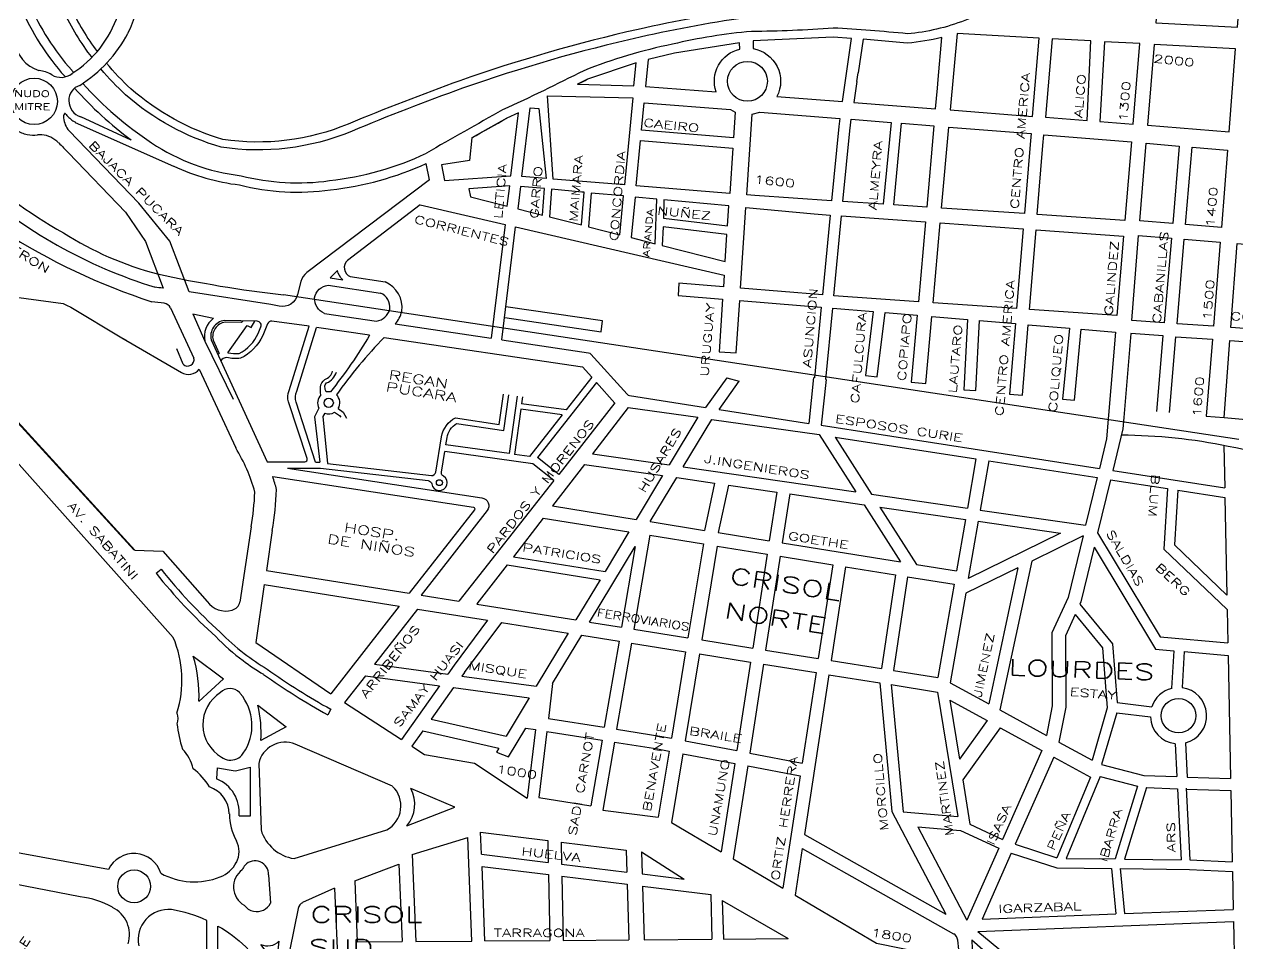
# Model space of a CAD drawing. Header units: millimetres. Extents: x 4374322 to 4409026, y 6503580 to 6534206.
# Drawn here: x 4388599 to 4390116, y 6522708 to 6523857 of the extents above; entities that cross this region are included whole.
import ezdxf

# ---------------------------------------------------------------- set-up
doc = ezdxf.new("R2010")
doc.units = ezdxf.units.MM
for name, color, linetype in [('FERROCARRIL', 252, 'VÍAS'), ('LINEA CALLE', 252, 'Continuous'), ('NOMBRE BARRIO', 8, 'Continuous'), ('NOMBRE CALLE', 252, 'Continuous'), ('RIO', 252, 'Continuous')]:
    doc.layers.add(name, color=color, linetype=linetype)
doc.styles.add('ROMANS', font='romans')
doc.styles.add('S1', font='ROMANS')
doc.linetypes.add('VÍAS', pattern='A,3.81,[130,ltypeshp.shx,S=6.35,R=0,X=0,Y=0],3.81', length=7.62)

msp = doc.modelspace()

# ---------------------------------------------------------------- linework, layer by layer
at = {"layer": 'FERROCARRIL', "ltscale": 0.3, "transparency": 33554687}
msp.add_line((4390117, 6523338.4), (4388923.2, 6523519.4), dxfattribs=at)
for centre, radius, start, end in [((4388932.1, 6524103.7), 581, 225.7713, 240.7493), ((4388872.5, 6523950), 418.4, 237.5917, 255.1986), ((4389087.8, 6525000.1), 1489.8, 257.5081, 263.6537)]:
    msp.add_arc(centre, radius, start, end, dxfattribs=at)
at = {"layer": 'LINEA CALLE', "transparency": 33554687}
for p, q in [((4389639.8, 6523786.1), (4389641.3, 6523796.7)), ((4389740.3, 6523777.8), (4389741.3, 6523788.4)), ((4389105.8, 6523662.9), (4389101.4, 6523683.4)), ((4388586.3, 6523516.9), (4388647.8, 6523508.7)), ((4388586.3, 6523516.9), (4388647.8, 6523508.7)), ((4388647.8, 6523508.7), (4388652.2, 6523506.6)), ((4388647.8, 6523508.7), (4388652.2, 6523506.6)), ((4388652.2, 6523506.6), (4388657.6, 6523504)), ((4388652.2, 6523506.6), (4388657.6, 6523504)), ((4388657.6, 6523504.1), (4388721.2, 6523465.7)), ((4388657.6, 6523504.1), (4388721.2, 6523465.7)), ((4388781.9, 6523503.1), (4388811.3, 6523440.2)), ((4388933.9, 6523483.3), (4388933.9, 6523483.2)), ((4388450.5, 6523466.5), (4388785.4, 6523091.3)), ((4388721.2, 6523465.7), (4388726.4, 6523462.6)), ((4388721.2, 6523465.7), (4388795.6, 6523422.2)), ((4389049, 6523466.1), (4389296.8, 6523429.3)), ((4388797.7, 6523432.6), (4388789.9, 6523451.8)), ((4388817.8, 6523426.3), (4388863.5, 6523328.2)), ((4389477.2, 6523415.5), (4389450.5, 6523378.7)), ((4389467.8, 6523376), (4389492.5, 6523411.3)), ((4389477.2, 6523415.5), (4389492.5, 6523411.3)), ((4389585.6, 6523415.9), (4389579.6, 6523358.7)), ((4389601.2, 6523413.6), (4389595.2, 6523356.3)), ((4389337.4, 6523384.2), (4389267.1, 6523294.9)), ((4389354, 6523378.6), (4389309.4, 6523320.6)), ((4389354, 6523378.6), (4389440.8, 6523366.3)), ((4389440.8, 6523366.3), (4389405.1, 6523306.9)), ((4389422.7, 6523304.3), (4389458.5, 6523363.7)), ((4389458.5, 6523363.7), (4389592.8, 6523344.7)), ((4389467.8, 6523376), (4389579.6, 6523358.7)), ((4389954.3, 6523368.8), (4389951.8, 6523339.3)), ((4389973.3, 6523366), (4389972.2, 6523351.8)), ((4389595.2, 6523356.3), (4389942.8, 6523302.5)), ((4389972.2, 6523351.8), (4389959.6, 6523299.9)), ((4389592.8, 6523344.7), (4389638.5, 6523273)), ((4389612.6, 6523341.6), (4389788.6, 6523314.4)), ((4389612.6, 6523341.6), (4389658.2, 6523270.1)), ((4389951.8, 6523339.3), (4389942.8, 6523302.5)), ((4389309.5, 6523320.7), (4389405.1, 6523306.9)), ((4390098.4, 6523330.9), (4390099.5, 6523278.2)), ((4389299.3, 6523307.5), (4389259.4, 6523255.7)), ((4389299.3, 6523307.5), (4389397, 6523293.5)), ((4389422.7, 6523304.3), (4389638.5, 6523273)), ((4389788.6, 6523314.4), (4389777.9, 6523252.7)), ((4389804.6, 6523311.9), (4389793.9, 6523250.4)), ((4389804.6, 6523311.9), (4389940, 6523290.9)), ((4389261, 6523287.2), (4389142.4, 6523136.6)), ((4389397, 6523293.5), (4389364.1, 6523238.7)), ((4389381.5, 6523236), (4389414.6, 6523291)), ((4389414.6, 6523291), (4389462, 6523284.1)), ((4389940, 6523290.9), (4389925.6, 6523231.3)), ((4389956.8, 6523288.3), (4389940.6, 6523221.8)), ((4389956.8, 6523288.3), (4390027.8, 6523277.3)), ((4389959.6, 6523299.9), (4390099.5, 6523278.2)), ((4389462, 6523284.1), (4389449.3, 6523225)), ((4389479.2, 6523281.6), (4389466.5, 6523222.3)), ((4389479.2, 6523281.6), (4389539.7, 6523272.8)), ((4389539.7, 6523272.8), (4389530.3, 6523212)), ((4390027.8, 6523277.3), (4390023.3, 6523201.6)), ((4390040.7, 6523275.3), (4390036.6, 6523206.8)), ((4390040.7, 6523275.3), (4390099.7, 6523266.2)), ((4389555.8, 6523270.5), (4389546.4, 6523209.4)), ((4389555.8, 6523270.5), (4389648.7, 6523257)), ((4389648.7, 6523257), (4389694.2, 6523185.7)), ((4389658.2, 6523270.1), (4389777.9, 6523252.7)), ((4390099.7, 6523266.2), (4390102.2, 6523144.2)), ((4389259.4, 6523255.6), (4389364.1, 6523238.7)), ((4389668.4, 6523254.1), (4389714.1, 6523182.5)), ((4389668.4, 6523254.1), (4389775.4, 6523238.6)), ((4389793.9, 6523250.4), (4389925.6, 6523231.3)), ((4388882.7, 6523229.3), (4388868.8, 6523135.4)), ((4389247.7, 6523240.4), (4389210.6, 6523192.1)), ((4389247.6, 6523240.3), (4389354.7, 6523223.1)), ((4389381.5, 6523236), (4389449.3, 6523225)), ((4389775.4, 6523238.6), (4389764.2, 6523174.4)), ((4389791.4, 6523236.3), (4389778.9, 6523164.7)), ((4389791.4, 6523236.3), (4389894.4, 6523221.3)), ((4388909.2, 6523224.9), (4388901.8, 6523174.9)), ((4389354.7, 6523223.1), (4389325, 6523173.7)), ((4389380.9, 6523218.8), (4389360.9, 6523101.6)), ((4389380.9, 6523218.8), (4389448, 6523208.1)), ((4389466.5, 6523222.3), (4389530.3, 6523212)), ((4389894.4, 6523221.3), (4389778.9, 6523164.7)), ((4389922.4, 6523218.2), (4389858.2, 6523186.7)), ((4389922.4, 6523218.2), (4389903.7, 6523141.1)), ((4389940.6, 6523221.8), (4390018.9, 6523091.8)), ((4388737.5, 6523200.4), (4388772.6, 6523198.8)), ((4388772.6, 6523198.8), (4388827.7, 6523136.2)), ((4389305.8, 6523110.4), (4389362.8, 6523204.9)), ((4389362.8, 6523204.9), (4389345.5, 6523104.1)), ((4389448, 6523208.1), (4389428.6, 6523090.8)), ((4389465.1, 6523205.3), (4389445.8, 6523088.1)), ((4389465.1, 6523205.3), (4389527.7, 6523195.2)), ((4389546.4, 6523209.4), (4389694.2, 6523185.7)), ((4389936.3, 6523203.9), (4389919.7, 6523135.5)), ((4389936.3, 6523203.9), (4390013, 6523076.4)), ((4390023.3, 6523201.6), (4390102.5, 6523125.9)), ((4390036.6, 6523206.8), (4390102.2, 6523144.2)), ((4389202.8, 6523182), (4389165, 6523133)), ((4389202.7, 6523181.9), (4389318.8, 6523163.3)), ((4389210.6, 6523192.1), (4389325, 6523173.7)), ((4389527.7, 6523195.2), (4389509.6, 6523077.9)), ((4389543.8, 6523192.6), (4389525.7, 6523075.3)), ((4389543.8, 6523192.6), (4389609.5, 6523182.1)), ((4389609.5, 6523182.1), (4389591.4, 6523064.8)), ((4389714.1, 6523182.5), (4389764.2, 6523174.4)), ((4389858.2, 6523186.7), (4389818.5, 6523000.6)), ((4388764, 6523171.4), (4388770.2, 6523176.3)), ((4388901.8, 6523174.9), (4389080.4, 6523146.5)), ((4389625.7, 6523179.5), (4389607.7, 6523062.2)), ((4389625.7, 6523179.5), (4389688.2, 6523169.4)), ((4389688.2, 6523169.4), (4389670.7, 6523052.2)), ((4389703.1, 6523167), (4389685.7, 6523049.8)), ((4389703.1, 6523167), (4389761.3, 6523157.7)), ((4389840.9, 6523178.2), (4389775.7, 6523146.3)), ((4389840.9, 6523178.2), (4389804.7, 6523008.2)), ((4388899.2, 6523157.3), (4388888.5, 6523084.9)), ((4388899.2, 6523157.3), (4389067.8, 6523130.4)), ((4389318.8, 6523163.3), (4389288.7, 6523113.2)), ((4389761.3, 6523157.7), (4389741, 6523040.9)), ((4389095.2, 6523144.1), (4389142.4, 6523136.6)), ((4389775.7, 6523146.3), (4389756.3, 6523034.6)), ((4389903.7, 6523141.1), (4389883.5, 6523096.8)), ((4389919.7, 6523135.5), (4389918.5, 6523132.8)), ((4389067.8, 6523130.4), (4388982.2, 6523020.5)), ((4389090.7, 6523126.7), (4389036.8, 6523057.6)), ((4389090.7, 6523126.7), (4389178.3, 6523112.7)), ((4389165, 6523132.9), (4389288.7, 6523113.2)), ((4389912.5, 6523119.7), (4389900.4, 6523093.1)), ((4389912.5, 6523119.7), (4389946.6, 6523078.1)), ((4389918.5, 6523132.8), (4389959.2, 6523083.2)), ((4390102.5, 6523125.9), (4390103.4, 6523084.6)), ((4389178.3, 6523112.7), (4389136.5, 6523056.5)), ((4389195.7, 6523110), (4389149, 6523047.3)), ((4389195.7, 6523110), (4389278.8, 6523096.7)), ((4389305.8, 6523110.4), (4389345.5, 6523104.1)), ((4389278.8, 6523096.7), (4389239, 6523030.4)), ((4389259.4, 6523033.5), (4389295.9, 6523094)), ((4389295.9, 6523094), (4389342.5, 6523086.5)), ((4389360.9, 6523101.6), (4389428.6, 6523090.8)), ((4389883.5, 6523096.8), (4389883.9, 6523005.7)), ((4389900.4, 6523093.1), (4389900.9, 6523004.1)), ((4390018.9, 6523091.8), (4390103.4, 6523084.6)), ((4388888.5, 6523084.9), (4388982.2, 6523020.5)), ((4389342.5, 6523086.5), (4389324.1, 6522978.9)), ((4389357.9, 6523084.1), (4389339.5, 6522976.4)), ((4389357.9, 6523084.1), (4389425.7, 6523073.2)), ((4389445.8, 6523088.1), (4389509.6, 6523077.9)), ((4389525.7, 6523075.3), (4389591.4, 6523064.8)), ((4389946.6, 6523078.1), (4389952.7, 6523003)), ((4389959.2, 6523083.2), (4389965.1, 6523010)), ((4390013, 6523076.4), (4390035.7, 6523074.5)), ((4390035.7, 6523074.5), (4390033.1, 6523027.6)), ((4388810.3, 6523067.7), (4388848.2, 6523039.6)), ((4389425.7, 6523073.2), (4389407.9, 6522965.2)), ((4389442.9, 6523070.5), (4389425, 6522961.9)), ((4389442.9, 6523070.5), (4389506.9, 6523060.3)), ((4389506.9, 6523060.3), (4389489.8, 6522949.7)), ((4389607.7, 6523062.2), (4389670.7, 6523052.2)), ((4390048.6, 6523073.4), (4390046.1, 6523028.4)), ((4390048.6, 6523073.4), (4390103.7, 6523068.7)), ((4390103.7, 6523068.7), (4390106.7, 6522914.8)), ((4389036.8, 6523057.6), (4389128.5, 6523045.3)), ((4389136.5, 6523056.5), (4389128.5, 6523045.3)), ((4389149.2, 6523047.5), (4389146, 6523042.9)), ((4389522.9, 6523057.7), (4389505.8, 6522946.6)), ((4389522.9, 6523057.7), (4389588.7, 6523047.2)), ((4389588.7, 6523047.2), (4389571.3, 6522934.2)), ((4389604.9, 6523044.6), (4389574.1, 6522844.9)), ((4389604.9, 6523044.6), (4389668.6, 6523034.4)), ((4389685.7, 6523049.8), (4389741, 6523040.9)), ((4388848.2, 6523039.6), (4388817.5, 6523011.3)), ((4389025.6, 6523043.3), (4388999.6, 6523009.9)), ((4389025.6, 6523043.3), (4389118.3, 6523030.8)), ((4389118.3, 6523030.8), (4389070.7, 6522963.8)), ((4389146, 6523042.9), (4389239, 6523030.4)), ((4389259.4, 6523033.5), (4389254.2, 6522990)), ((4389668.6, 6523034.4), (4389683.6, 6522873.5)), ((4389682.6, 6523032.2), (4389740.6, 6523022.9)), ((4389682.6, 6523032.2), (4389697.4, 6522873.1)), ((4389756.3, 6523034.6), (4389804.7, 6523008.2)), ((4389135.7, 6523028.5), (4389107.7, 6522989.1)), ((4389135.7, 6523028.5), (4389230.2, 6523015.8)), ((4389230.2, 6523015.8), (4389201.3, 6522967.7)), ((4389740.6, 6523022.9), (4389765.9, 6522867.2)), ((4388891.2, 6523006.4), (4388926.7, 6522979.5)), ((4388982.4, 6523001.4), (4388978.6, 6522994.5)), ((4388999.6, 6523009.9), (4389070.7, 6522963.8)), ((4389755.8, 6523012.7), (4389802.5, 6522987.2)), ((4389755.8, 6523012.7), (4389767.8, 6522938.9)), ((4389818.5, 6523000.6), (4389876.7, 6522968.8)), ((4389883.9, 6523005.7), (4389876.7, 6522968.8)), ((4389900.9, 6523004.1), (4389892.3, 6522960.3)), ((4389952.7, 6523003), (4389933.7, 6522937.7)), ((4389965.1, 6523010), (4390008.3, 6523004.6)), ((4389107.7, 6522989.1), (4389201.3, 6522967.7)), ((4389254.2, 6522990), (4389324.1, 6522978.9)), ((4389802.5, 6522987.2), (4389767.8, 6522938.9)), ((4389964.5, 6522997.1), (4389945.6, 6522932.4)), ((4389964.5, 6522997.1), (4390006.5, 6522991.8)), ((4388926.7, 6522979.5), (4388894.8, 6522962.4)), ((4389097.4, 6522974.6), (4389083.7, 6522955.3)), ((4389097.4, 6522974.6), (4389192.4, 6522952.9)), ((4389204.2, 6522941.8), (4389226, 6522977.9)), ((4389226, 6522977.9), (4389238.1, 6522976)), ((4389238.1, 6522976), (4389227.7, 6522890.1)), ((4389252.2, 6522973.8), (4389242.2, 6522891.1)), ((4389252.2, 6522973.8), (4389321.4, 6522962.8)), ((4389339.5, 6522976.4), (4389393.7, 6522967.9)), ((4389818.9, 6522978.2), (4389772, 6522913.1)), ((4389818.9, 6522978.2), (4389870.9, 6522949.8)), ((4389059.6, 6522905.1), (4388937.9, 6522957.9)), ((4389083.7, 6522955.3), (4389099.6, 6522945)), ((4389192.4, 6522952.9), (4389189.4, 6522947.9)), ((4389321.4, 6522962.8), (4389307.3, 6522880.6)), ((4389336.8, 6522960.4), (4389322.2, 6522875.2)), ((4389336.8, 6522960.4), (4389391.2, 6522951.8)), ((4389393.7, 6522967.9), (4389407.9, 6522965.2)), ((4389425, 6522961.9), (4389489.8, 6522949.7)), ((4389892.3, 6522960.3), (4389933.7, 6522937.7)), ((4390037.5, 6522958.4), (4390039.6, 6522917.2)), ((4390050.4, 6522959.3), (4390052.6, 6522916.7)), ((4389099.6, 6522945), (4389161.7, 6522934.1)), ((4389189.4, 6522947.9), (4389204.2, 6522941.8)), ((4389390.7, 6522951.9), (4389405.2, 6522949.1)), ((4389405.2, 6522949.1), (4389391.6, 6522866.4)), ((4389422.3, 6522945.9), (4389408.1, 6522860)), ((4389422.3, 6522945.9), (4389487.3, 6522933.5)), ((4389505.8, 6522946.6), (4389571.3, 6522934.2)), ((4389870.9, 6522949.8), (4389821.9, 6522838.8)), ((4389885.8, 6522941.7), (4389837.6, 6522832.6)), ((4389885.8, 6522941.7), (4389931.5, 6522916.7)), ((4388839.7, 6522914.6), (4388840.9, 6522928)), ((4388840.9, 6522928), (4388862.9, 6522924.3)), ((4388862.9, 6522924.3), (4388865, 6522924.9)), ((4388865, 6522924.9), (4388881.4, 6522929.2)), ((4388881.4, 6522929.2), (4388881.4, 6522868)), ((4388892.2, 6522933.6), (4388895.1, 6522850.7)), ((4389161.7, 6522934.1), (4389227.7, 6522890.1)), ((4389487.3, 6522933.5), (4389470.3, 6522823.4)), ((4389503.3, 6522930.5), (4389485.3, 6522814.5)), ((4389503.3, 6522930.5), (4389568.8, 6522918.1)), ((4389945.6, 6522932.4), (4389998.2, 6522918.7)), ((4389568.8, 6522918.1), (4389547.2, 6522778)), ((4389772, 6522913.1), (4389780.9, 6522857.9)), ((4389931.5, 6522916.7), (4389889.7, 6522815.8)), ((4389943.6, 6522917.3), (4389901.3, 6522815.1)), ((4389943.6, 6522917.3), (4389990.6, 6522905.1)), ((4389998.2, 6522918.7), (4390039.6, 6522917.2)), ((4390052.6, 6522916.7), (4390106.7, 6522914.8)), ((4389137.4, 6522879), (4389082.3, 6522902.3)), ((4389990.6, 6522905.1), (4389962.5, 6522814.4)), ((4390001.6, 6522903.5), (4389974, 6522814.2)), ((4390001.6, 6522903.5), (4390040.4, 6522902.1)), ((4390040.4, 6522902.1), (4390044.9, 6522813.3)), ((4390051.3, 6522902.6), (4390055.9, 6522813.2)), ((4390051.4, 6522901.7), (4390107, 6522899.7)), ((4390107, 6522899.7), (4390108.8, 6522810.9)), ((4389077.4, 6522855.8), (4389137.4, 6522879)), ((4389242.2, 6522891.1), (4389307.3, 6522880.6)), ((4388868, 6522868), (4388867.8, 6522868)), ((4388881.4, 6522868), (4388868, 6522868)), ((4389322.2, 6522875.2), (4389391.6, 6522866.4)), ((4389683.6, 6522873.5), (4389750.8, 6522745.5)), ((4389697.4, 6522873.1), (4389765.9, 6522867.2)), ((4388936.4, 6522814.8), (4389052.4, 6522850.7)), ((4389170.7, 6522820.2), (4389169.6, 6522847.7)), ((4389169.6, 6522847.7), (4389253.4, 6522837.4)), ((4389408.1, 6522860), (4389470.3, 6522823.4)), ((4389716, 6522854.6), (4389769.4, 6522850)), ((4389716, 6522854.6), (4389777.3, 6522737.9)), ((4389769.4, 6522850), (4389817, 6522827.8)), ((4389780.9, 6522857.9), (4389821.9, 6522838.8)), ((4389083.8, 6522819.8), (4389153.5, 6522841)), ((4389158.6, 6522711.7), (4389153.5, 6522841)), ((4389253.4, 6522837.4), (4389254, 6522810)), ((4389270, 6522835.4), (4389351.3, 6522825.4)), ((4389270, 6522835.4), (4389270.6, 6522807.9)), ((4389574.1, 6522844.9), (4389750.8, 6522745.5)), ((4389837.6, 6522832.6), (4389889.7, 6522815.8)), ((4388704.4, 6522801), (4388559, 6522827.9)), ((4389083.8, 6522819.8), (4389088.4, 6522711.2)), ((4389170.7, 6522820.2), (4389254, 6522810)), ((4389351.3, 6522825.4), (4389352.1, 6522798)), ((4389370.7, 6522823.3), (4389371.5, 6522795.6)), ((4389370.7, 6522823.3), (4389423.9, 6522789.2)), ((4389571.4, 6522827.3), (4389562.5, 6522769)), ((4389571.4, 6522827.3), (4389760.7, 6522720.8)), ((4389817, 6522827.8), (4389777.3, 6522737.9)), ((4389832.7, 6522821.5), (4389796.3, 6522739)), ((4389832.7, 6522821.5), (4389889.5, 6522803.2)), ((4389012.2, 6522786.8), (4389067.5, 6522808)), ((4389067.5, 6522808), (4389071.6, 6522711.1)), ((4389174.9, 6522711.9), (4389171.3, 6522805)), ((4389171.3, 6522805), (4389254.3, 6522794.9)), ((4389270.6, 6522807.9), (4389352.1, 6522798)), ((4389485.3, 6522814.5), (4389547.2, 6522778)), ((4389889.5, 6522803.2), (4389957.8, 6522802.4)), ((4389901.3, 6522815.1), (4389962.5, 6522814.4)), ((4389957.8, 6522802.4), (4389963.3, 6522745.6)), ((4389968.9, 6522802.2), (4390055.3, 6522801.1)), ((4389968.9, 6522802.2), (4389974.3, 6522746)), ((4389974, 6522814.2), (4390044.9, 6522813.3)), ((4390055.9, 6522813.2), (4390108.8, 6522810.9)), ((4388904.6, 6522794.6), (4388907.1, 6522759)), ((4389012.2, 6522786.8), (4389015.4, 6522710.6)), ((4389254.3, 6522794.9), (4389256.2, 6522712.5)), ((4389270.9, 6522792.8), (4389272.8, 6522712.6)), ((4389270.9, 6522792.8), (4389352.5, 6522782.8)), ((4389371.5, 6522795.6), (4389423.9, 6522789.2)), ((4390055.3, 6522801.1), (4390109.1, 6522798.8)), ((4390109.1, 6522798.8), (4390110, 6522751.3)), ((4388669.1, 6522767), (4388572.6, 6522785.6)), ((4388987.1, 6522778), (4388947.1, 6522759.7)), ((4388987.1, 6522778), (4388994.5, 6522605.7)), ((4389352.5, 6522782.8), (4389354.6, 6522713.3)), ((4389372, 6522780.5), (4389373.9, 6522713.4)), ((4389372, 6522780.5), (4389457.1, 6522770)), ((4389457.1, 6522770), (4389458.6, 6522714.1)), ((4389471.5, 6522762.3), (4389472.9, 6522714.2)), ((4389471.5, 6522762.3), (4389554, 6522714.8)), ((4389562.5, 6522769), (4389664.2, 6522709)), ((4388941.5, 6522752.6), (4388921.7, 6522655.2)), ((4389796.3, 6522739), (4389963.3, 6522745.6)), ((4389974.3, 6522746), (4390110, 6522751.3)), ((4389790.8, 6522723.6), (4390110.3, 6522736.1)), ((4390110.3, 6522736.1), (4390111.5, 6522677)), ((4389015.4, 6522710.6), (4389071.6, 6522711.1)), ((4389088.4, 6522711.2), (4389158.6, 6522711.7)), ((4389174.9, 6522711.9), (4389256.2, 6522712.5)), ((4389272.8, 6522712.6), (4389354.6, 6522713.3)), ((4389373.9, 6522713.4), (4389458.6, 6522714.1)), ((4389472.9, 6522714.2), (4389554, 6522714.8)), ((4389765.7, 6522712.9), (4389766.7, 6522701.3)), ((4389783.6, 6522713.4), (4389824.8, 6522676.8)), ((4389783.6, 6522713.4), (4389784.2, 6522690.1)), ((4389790.8, 6522723.6), (4389857.5, 6522669)), ((4389664.2, 6522709), (4389754.7, 6522690.7))]:
    msp.add_line(p, q, dxfattribs=at)
at = {"layer": 'LINEA CALLE', "transparency": 33554687, "extrusion": (0, 0, -1)}
for p, q in [((4388655.2, 6523724.2), (4388742.6, 6523633.8)), ((4388654.5, 6523696.7), (4388725.8, 6523622.8))]:
    msp.add_line(p, q, dxfattribs=at)
at = {"layer": 'LINEA CALLE', "transparency": 33554687}
for points in [[(4389896.4, 6524004.8), (4389923.1, 6523978.4), (4389929.1, 6523954.7, -0.0161), (4389871, 6523911.3, -0.057574), (4389774.7, 6523862.4, -0.073143), (4389702.9, 6523845.6, 0.010467), (4389610.2, 6523852.8, -0.01876), (4389508.1, 6523848.5, 0.035788), (4389409.4, 6523832.6, 0.04393), (4389298.4, 6523799.5, -0.009803), (4389197, 6523750.4, 0.003589), (4389101.8, 6523696.4)], [(4389510, 6523836.9), (4389510.1, 6523827, -0.507149), (4389539.8, 6523767.1), (4389621.6, 6523760.8), (4389633.2, 6523839.7), (4389633.2, 6523839.7), (4389610.3, 6523841.2), (4389510, 6523836.9)], [(4389741.3, 6523788.4), (4389745.9, 6523841, -0.0413), (4389702.8, 6523834), (4389647.5, 6523838.7)], [(4389290.5, 6523782.5), (4389361.1, 6523780.6), (4389363.8, 6523809.5), (4389303.2, 6523788.9), (4389290.5, 6523782.5, 0.001229), (4389303.2, 6523788.9)], [(4389158.5, 6523715.5), (4389155.5, 6523687.2), (4389120.5, 6523681.7), (4389124.6, 6523662.4), (4389207.4, 6523667.9), (4389217, 6523746.9), (4389202.3, 6523740.1), (4389158.5, 6523715.5, -0.001648), (4389202.3, 6523740.1)], [(4389105.8, 6523662.9), (4388952.3, 6523547.1, 0.17042), (4388945, 6523536.1), (4388940.9, 6523519.8, -0.394821), (4388917.8, 6523505.1), (4388907.2, 6523507.1)], [(4389003.2, 6523562.4, 0.550675), (4389006.6, 6523542.1)], [(4388974.3, 6523496.1, -0.306084), (4388962.1, 6523515.6, -0.33133), (4388979, 6523531.4)], [(4389062.9, 6523482.9, 0.126731), (4389071, 6523498.8, 0.340324), (4389050.3, 6523535.4)], [(4389039.4, 6523486.4, 0.298014), (4389056.1, 6523501.5, 0.33133), (4389044.4, 6523521.5)], [(4388835.8, 6523490.1, 0.299489), (4388825, 6523461.3)], [(4388853.7, 6523447, 0.07497), (4388867.8, 6523446.1, 0.1676), (4388891.6, 6523471.2), (4388895, 6523479.3, 0.528479), (4388890.5, 6523486.3), (4388849.3, 6523487.3, 0.435682), (4388832.7, 6523463)], [(4388870.9, 6523484.6), (4388850.4, 6523485.1, 0.450922), (4388835.2, 6523462.8), (4388842.8, 6523446.2)], [(4388955.2, 6523480.1), (4388908.6, 6523486.3, 0.338626), (4388903.4, 6523483.3), (4388897.2, 6523468.7, -0.173362), (4388869.6, 6523440, -0.080852), (4388852.4, 6523441, 0.272245), (4388844.7, 6523436.8)], [(4388902.8, 6523310.6), (4388949.8, 6523310.6, 0.509223), (4388952.6, 6523314.6), (4388929.6, 6523385.5, -0.182233), (4388930.2, 6523399.6), (4388955.2, 6523480.1)], [(4388963.3, 6523310.2), (4388939, 6523385, -0.182233), (4388939.7, 6523399.1), (4388964.3, 6523478.7)], [(4389030.8, 6523468.8, -0.034712), (4388981.8, 6523398.1)], [(4389049, 6523466.1, 0.036375), (4388989.3, 6523394.4)], [(4389196.2, 6523463.1), (4389304.3, 6523447, -0.174548), (4389307.3, 6523445.4), (4389352.6, 6523395, 0.173004), (4389355.6, 6523393.4), (4389450.5, 6523378.7)], [(4388969.9, 6523394.3, -0.054513), (4388969.4, 6523404, -0.201652), (4388974.8, 6523413.6, 0.251453), (4388984.6, 6523424.1)], [(4388976.6, 6523398, -0.076485), (4388974.8, 6523404.3, -0.238536), (4388977.1, 6523409.3, 0.240956), (4388989.3, 6523422.8)], [(4388978.3, 6523308.7), (4389108.1, 6523293.6, 0.40099), (4389113.6, 6523297.8), (4389120.8, 6523342, -0.240208), (4389138.3, 6523365.7), (4389192.8, 6523357.5), (4389198, 6523395.2)], [(4389126.2, 6523332), (4389127.6, 6523340.9, -0.21884), (4389139.5, 6523358.6), (4389198.7, 6523349.7), (4389204.9, 6523394.3)], [(4388969.4, 6523302.8), (4389104.2, 6523287.1, -0.333048), (4389108.5, 6523283, 1.543813), (4389123.2, 6523292.8), (4389122, 6523293.4, -0.238266), (4389120.6, 6523297.7), (4389124.8, 6523323.7)], [(4388928, 6523302.7), (4389171.2, 6523265.7, -0.573269), (4389177.6, 6523249.7), (4389095.2, 6523144.1)], [(4388909.7, 6523292.1), (4389160.5, 6523254, -0.573269), (4389161.7, 6523250.8), (4389080.4, 6523146.5)]]:
    msp.add_lwpolyline(points, format="xyb", dxfattribs=at)
for points in [[(4390021.3, 6523957.4), (4390013.3, 6523859.3), (4390115.3, 6523853.7), (4390123.1, 6523951.2)], [(4389756.5, 6523750.4), (4389859.2, 6523742.4), (4389867.7, 6523840.2), (4389765, 6523845.9)], [(4389932.3, 6523836.7), (4389883.8, 6523839.3), (4389875.3, 6523741.2), (4389927.4, 6523737.1)], [(4389985, 6523732.7), (4389993.4, 6523833.3), (4389949.1, 6523835.7), (4389943.2, 6523735.9)], [(4390104.8, 6523722.9), (4390113.1, 6523826.7), (4390011.2, 6523832.3), (4390003, 6523731.3)], [(4389253, 6523768.2), (4389359.6, 6523765.6), (4389349.3, 6523656.7), (4389260.3, 6523664)], [(4389373.9, 6523759.4), (4389481.7, 6523750.8), (4389487.6, 6523747.8), (4389485.4, 6523715.5), (4389370.6, 6523725)], [(4389220.9, 6523667.2), (4389231.3, 6523753), (4389242.4, 6523752.4), (4389251.6, 6523664.7)], [(4389512.1, 6523643.5), (4389502.1, 6523644.3), (4389508.8, 6523745.3), (4389518.5, 6523747.8), (4389618.6, 6523739.8), (4389617.1, 6523729.8), (4389608.1, 6523637)], [(4389695.7, 6523733.7), (4389736.1, 6523730.5), (4389727.1, 6523629), (4389685.8, 6523631.8)], [(4389849.1, 6523620.8), (4389745.6, 6523627.8), (4389754.6, 6523729), (4389857.4, 6523720.8), (4389856.2, 6523707.3)], [(4389369.4, 6523712.2), (4389484.6, 6523702.7), (4389480.8, 6523646), (4389364, 6523655.5)], [(4389993.3, 6523611.8), (4390001.1, 6523708.7), (4390042.7, 6523705.3), (4390034.5, 6523608.4)], [(4390050.4, 6523607.1), (4390058.6, 6523704), (4390103, 6523700.3), (4390095.3, 6523603.3)], [(4388223, 6523693.1), (4388310.3, 6523668.2), (4388345.8, 6523629.2), (4388737.5, 6523200.4), (4388736.1, 6523200.5), (4388345.1, 6523628.6), (4388309.8, 6523667.3), (4388222.7, 6523692.1)], [(4389154.9, 6523652), (4389156.7, 6523642), (4389202.9, 6523630.2), (4389205.9, 6523655.5)], [(4389219.4, 6523654.9), (4389216, 6523626.9), (4389246.9, 6523619), (4389249.2, 6523652.1)], [(4389295.9, 6523647.8), (4389258, 6523651.3), (4389255.7, 6523616.8), (4389295.5, 6523606.7), (4389299, 6523647.5)], [(4389348, 6523642.9), (4389307.8, 6523646.6), (4389304.2, 6523604.4), (4389343.4, 6523594.5)], [(4389357.8, 6523590.8), (4389387.5, 6523583.2), (4389389.6, 6523639), (4389362.7, 6523641.5)], [(4389398.7, 6523638.1), (4389397.9, 6523615.1), (4389478.1, 6523605.4), (4389479.8, 6523630.5)], [(4389606.4, 6523619.1), (4389596.7, 6523519.3), (4389494.3, 6523527.6), (4389501, 6523628.6), (4389586.5, 6523620.6)], [(4389716.6, 6523510.5), (4389611, 6523518.2), (4389620.6, 6523618.1), (4389725.5, 6523610.5)], [(4389744, 6523609.2), (4389847.6, 6523601.7), (4389839.4, 6523502.1), (4389735.1, 6523509.2)], [(4389397.5, 6523604.3), (4389396.6, 6523580.9), (4389475.1, 6523560.9), (4389477.4, 6523594.6)], [(4389973.1, 6523592.7), (4389964.8, 6523493.4), (4389855.5, 6523501), (4389863.7, 6523600.6)], [(4390032.9, 6523590.1), (4390023.9, 6523484.4), (4389983.2, 6523487.4), (4389991.8, 6523593.5)], [(4390048.8, 6523588.8), (4390093.8, 6523585.1), (4390085.4, 6523480), (4390039.8, 6523483.3)], [(4390203.7, 6523471.5), (4390107.1, 6523478.5), (4390115.1, 6523583.3), (4390212.4, 6523575.3)]]:
    msp.add_lwpolyline(points, close=True, dxfattribs=at)
for points in [[(4389493.5, 6523826.5), (4389493.1, 6523834.4), (4389411.9, 6523821.2), (4389379, 6523813.6), (4389375.8, 6523779.8), (4389463.8, 6523773, -0.441571)], [(4388997.2, 6523538, -0.165041), (4388990.8, 6523549.8), (4388981.7, 6523540.4)]]:
    msp.add_lwpolyline(points, format="xyb", close=True, dxfattribs=at)
for points in [[(4389647.5, 6523838.7), (4389641.3, 6523796.7)], [(4389639.8, 6523786.1), (4389635.9, 6523759.7), (4389738, 6523751.8), (4389740.3, 6523777.8)], [(4388732.9, 6523712.8), (4388669.8, 6523741.7)], [(4388663, 6523734.9), (4388785.9, 6523680.3)], [(4389631.2, 6523727.7), (4389632.8, 6523738.7), (4389682.7, 6523734.7), (4389672.8, 6523632.7), (4389622.4, 6523636.1), (4389631.3, 6523728.4)], [(4389872.3, 6523705.9), (4389873.5, 6523719.5), (4389983.1, 6523710.7), (4389974.8, 6523612.4), (4389865.2, 6523619.7), (4389872.3, 6523706)], [(4388725.8, 6523622.8), (4388750.6, 6523585.8), (4388772.7, 6523527.6)], [(4388805.2, 6523523.3), (4388781.1, 6523586.3), (4388742.6, 6523633.8)], [(4389093.8, 6523631.8), (4389003.2, 6523562.4)], [(4389093.8, 6523631.8), (4389200.1, 6523607.3), (4389182.9, 6523465.1)], [(4389196.2, 6523463.1), (4389213.3, 6523604.2), (4389474, 6523544), (4389473, 6523529.3), (4389417.4, 6523533.8)], [(4388979, 6523531.4), (4389044.4, 6523521.5)], [(4389006.6, 6523542.1), (4389050.3, 6523535.4)], [(4389417.4, 6523533.8), (4389416.4, 6523518.6), (4389472, 6523514), (4389467.6, 6523448.3), (4389488.9, 6523446.9), (4389493.3, 6523512.3), (4389569.3, 6523506.1), (4389595.2, 6523503.9), (4389586.7, 6523415.7)], [(4388907.2, 6523507.1), (4388805.2, 6523523.3)], [(4389600.9, 6523413.7), (4389609.5, 6523502.7), (4389660, 6523498.4), (4389650.5, 6523418.7), (4389665.3, 6523416.9), (4389675, 6523497.1), (4389715.1, 6523493.8), (4389707.7, 6523410.1), (4389726.1, 6523408.4), (4389733.6, 6523492.2), (4389777.9, 6523488.5), (4389773.5, 6523400.7), (4389788.5, 6523399.9), (4389792.8, 6523487.2), (4389837.9, 6523483.4), (4389830.6, 6523395.1), (4389846.7, 6523393.8), (4389854, 6523482), (4389905.3, 6523477.7), (4389896.9, 6523388.8), (4389911.8, 6523387.6), (4389920.2, 6523476.4), (4389963, 6523472.8), (4389954.3, 6523368.8)], [(4388809.7, 6523495.6), (4388835.8, 6523490.1)], [(4388809.7, 6523495.6), (4388825, 6523461.3), (4388860.4, 6523389.1)], [(4388853.7, 6523447), (4388877.9, 6523481.2), (4388882.6, 6523478.7), (4388887.5, 6523486.3)], [(4388872.7, 6523486.7), (4388870.9, 6523484.6)], [(4388974.3, 6523496.1), (4389039.4, 6523486.4)], [(4389030.8, 6523468.8), (4388964.3, 6523478.7)], [(4389062.9, 6523482.9), (4389182.9, 6523465.1)], [(4390014.5, 6523373.6), (4390022.6, 6523468.2), (4389981.9, 6523471.1), (4389973.3, 6523366), (4389972.2, 6523351.8)], [(4388832.7, 6523463), (4388902.8, 6523310.6)], [(4390030.4, 6523372.2), (4390038.4, 6523467), (4390084.1, 6523463.8), (4390076.4, 6523367.9)], [(4390098.6, 6523365.9), (4390105.9, 6523462.2), (4390202.4, 6523455.3), (4390194.2, 6523357.1)], [(4388840.9, 6523445.1), (4388842.8, 6523446.2)], [(4389296.8, 6523429.3), (4389308.5, 6523416.3)], [(4389314.5, 6523409.6), (4389240.8, 6523316)], [(4389308.5, 6523416.3), (4389276.3, 6523375.5)], [(4389314.5, 6523409.6), (4389337.4, 6523384.1)], [(4389215.2, 6523392.8), (4389205.2, 6523321)], [(4388967.4, 6523377.8), (4388961.8, 6523367), (4388968.5, 6523310.1)], [(4389222, 6523391.9), (4389220.8, 6523383.2)], [(4389276.3, 6523375.5), (4389220.8, 6523383.2)], [(4388974.8, 6523371.4), (4388972.2, 6523367.3), (4388978.3, 6523308.7)], [(4388987, 6523372.6), (4388993.3, 6523368.5), (4388994.8, 6523366.6)], [(4388991.6, 6523377.2), (4388997.9, 6523372.6), (4389002.1, 6523365.1)], [(4389219.9, 6523376.4), (4389212, 6523320)], [(4389271.4, 6523369.2), (4389219.9, 6523376.4)], [(4389271.4, 6523369.2), (4389230.6, 6523317.4)], [(4390076.4, 6523367.9), (4390076.4, 6523367.9), (4390098.6, 6523365.9), (4390194.2, 6523357.1), (4390214.3, 6523355.3), (4390317.3, 6523345.8)], [(4389205.2, 6523321), (4389126.2, 6523332)], [(4389234.7, 6523308.3), (4389124.8, 6523323.7)], [(4389230.6, 6523317.4), (4389212, 6523320)], [(4388928, 6523302.7), (4388958.2, 6523302.7), (4388969.4, 6523302.8)], [(4388963.3, 6523310.2), (4388968.5, 6523310.1)], [(4389261, 6523287.2), (4389234.7, 6523308.3)], [(4389267.1, 6523294.9), (4389240.8, 6523316)]]:
    msp.add_lwpolyline(points, dxfattribs=at)
at = {"layer": 'LINEA CALLE', "ltscale": 0.2, "transparency": 33554687}
msp.add_lwpolyline([(4389199.6, 6523490.9), (4389320.2, 6523473.3), (4389321.9, 6523486.8), (4389201.2, 6523504.4)], dxfattribs=at)
at = {"layer": 'LINEA CALLE', "linetype": 'Continuous', "ltscale": 0.2, "transparency": 33554687}
msp.add_lwpolyline([(4388708.9, 6522597.5), (4388827.5, 6522600.2), (4388827.5, 6522737.5, 0.066084), (4388783.3, 6522751, 0.507261), (4388742.3, 6522705.7)], format="xyb", dxfattribs=at)
msp.add_lwpolyline([(4388913.1, 6522602.2), (4388841.3, 6522600.5), (4388841.3, 6522730.5, -0.061725), (4388876, 6522704.7, -0.189422)], format="xyb", close=True, dxfattribs=at)
msp.add_lwpolyline([(4388917.5, 6522711.5), (4388914.1, 6522682.2), (4388894.8, 6522707.4)], dxfattribs=at)
at = {"layer": 'LINEA CALLE', "transparency": 33554687}
for centre, radius in [((4389503, 6523786.2), 24.9), ((4388611.6, 6523761.1), 29), ((4388979.7, 6523384.4), 5.8), ((4389118, 6523284.6), 3.73), ((4390041.7, 6522993.4), 21.6), ((4388736.5, 6522780.1), 20.5)]:
    msp.add_circle(centre, radius, dxfattribs=at)
for centre, radius, start, end in [((4388586.6, 6523916.7), 158.7, 333.6166, 354.3467), ((4388896.1, 6524009.6), 328.4, 203.4465, 221.3923), ((4388896.1, 6524009.6), 316.8, 203.4607, 221.4405), ((4388584, 6523913.6), 139.5, 302.444, 341.6618), ((4388630, 6523840.5), 42.6, 185.0999, 253.1417), ((4388577.4, 6523925.8), 171, 302.2362, 332.2359), ((4388612.8, 6523760.1), 40, 58.8491, 82.9176), ((4388645.1, 6523813.5), 22.4, 238.8491, 308.0613), ((4388992.7, 6524067.7), 439.7, 218.7573, 218.8703), ((4388992.7, 6524067.7), 428.1, 218.7215, 219.1923), ((4388674.7, 6523762.2), 19.9, 107.8105, 180.4885), ((4388992.7, 6524067.7), 439.7, 221.2672, 233.7973), ((4388992.7, 6524067.7), 428.1, 221.5715, 236.7992), ((4388677.1, 6523762.7), 22.3, 181.704, 251.0434), ((4388657.9, 6523741.2), 9.6, 152.6648, 185.6118), ((4388650, 6523745.3), 0.733, 24.9499, 152.6648), ((4388738.6, 6523812.7), 110.6, 217.3207, 218.6722), ((4388685.6, 6523774), 45.1, 222.4134, 240.0249), ((4388677.3, 6523743.2), 29.1, 185.6118, 220.564), ((4388609, 6523754.6), 35.3, 236.0609, 260.072), ((4388612.2, 6523773.3), 54.3, 260.072, 273.9221), ((4388621.8, 6523634), 85.4, 90.4713, 93.9221), ((4388618.5, 6523686.6), 32.8, 43.7932, 85.5988), ((4388898, 6523916.3), 249.6, 235.9601, 263.6153), ((4388940.1, 6524035.9), 376, 276.1978, 295.4708), ((4388940.1, 6524035.9), 387.6, 276.2243, 294.5889), ((4388898, 6523916.3), 261.2, 244.6, 263.438), ((4388941, 6523945.2), 285.9, 255.6547, 277.9766), ((4388945.6, 6524122.4), 621.1, 228.2914, 252.868), ((4388941, 6523945.2), 297.5, 255.8099, 277.9418), ((4389005.5, 6524272.6), 800.8, 237.2651, 252.0442), ((4388455.1, 6521001), 2546.5, 82.8372, 83.0646), ((4388455.1, 6521001), 2528, 82.7507, 83.1052), ((4388772.9, 6523498.9), 10, 24.9868, 82.7507), ((4388803.3, 6523438.4), 8.09, 225.6828, 14.4802), ((4388804.2, 6523437.4), 17.5, 240.3286, 321.0346), ((4388979.7, 6523384.4), 13.9, 134.7769, 208.313), ((4388979.7, 6523384.4), 13.9, 81.227, 102.6965), ((4388979.7, 6523384.4), 13.9, 328.9161, 46.0833), ((4388979.7, 6523384.4), 13.9, 249.2544, 301.6467), ((4389967, 6522668.5), 675.4, 78.3018, 89.7263), ((4388682.4, 6523216.9), 212.5, 15.2722, 31.5606), ((4389667.7, 6520929.9), 2439.2, 76.0593, 79.6976), ((4388682.4, 6523216.9), 239.5, 14.2771, 18.3098), ((4388578.6, 6523284.5), 309, 349.7009, 357.8418), ((4388578.6, 6523284.5), 335.9, 349.7785, 358.5386), ((4389281.1, 6523583.5), 661.2, 218.5524, 227.9857), ((4389281.1, 6523583.5), 653.3, 218.5524, 228.0092), ((4388850.9, 6523152.6), 28.4, 215.2056, 286.5656), ((4388855, 6523139), 14.3, 286.5656, 345.2552), ((4388658.3, 6523037.6), 138, 342.7638, 22.8922), ((4389043.9, 6523291.4), 286.1, 224.1144, 233.2397), ((4389043.9, 6523291.4), 278.2, 224.0596, 232.3531), ((4388645.4, 6523017.9), 172.3, 357.8193, 16.8301), ((4389043.9, 6523291.4), 286.1, 233.2397, 239.4308), ((4389043.9, 6523291.4), 278.2, 232.3531, 239.5002), ((4389383.9, 6523726.3), 836.6, 234.5264, 241.0201), ((4389383.9, 6523726.3), 828.7, 234.5029, 241.0201), ((4388869.2, 6522982.3), 46.9, 121.6179, 240.2391), ((4388856.4, 6523011.2), 16.2, 43.4622, 136.6863), ((4388856.4, 6523011.2), 16.2, 38.8422, 43.4622), ((4388822.4, 6522981.3), 61.4, 325.3477, 40.6433), ((4390041.7, 6522993.4), 35.2, 104.0459, 161.505), ((4390041.7, 6522993.4), 35.2, 284.3886, 82.7076), ((4388751.9, 6522972.8), 143.3, 355.8485, 13.574), ((4388773.5, 6522990), 17.9, 338.2839, 21.7161), ((4388965.1, 6523004), 176.2, 186.6996, 197.279), ((4390041.7, 6522993.4), 35.2, 182.7057, 263.187), ((4388925.5, 6522926.2), 34.1, 68.6741, 167.3622), ((4388763.2, 6522917.1), 48.2, 11.8276, 45.6947), ((4388857.2, 6522956.4), 18.6, 232.5951, 294.1258), ((4388857.2, 6522956.4), 18.6, 294.1258, 327.4035), ((4388764.1, 6522865.4), 77.1, 30.3447, 53.116), ((4388822.4, 6522872.4), 45.5, 354.5113, 67.7717), ((4388819.1, 6522869.8), 36.4, 1.3737, 71.633), ((4389035.6, 6522880.6), 34.3, 299.2841, 45.5392), ((4389045.7, 6522882.6), 41.5, 319.6891, 28.2941), ((4388931.1, 6522872.4), 75.6, 181.3737, 208.0002), ((4388944.4, 6522865.6), 51.5, 196.8831, 261.1091), ((4388839.1, 6522823.5), 28.6, 331.9998, 28.0002), ((4388736.3, 6522785.9), 35.2, 17.4785, 154.5808), ((4388829.4, 6522828.7), 39.6, 291.7809, 331.9998), ((4388887.6, 6522794.9), 17, 136.977, 160.4205), ((4388887.6, 6522794.9), 17, 358.7063, 136.977), ((4388811.8, 6522872.8), 87.1, 241.22, 291.7809), ((4388887.2, 6522779.4), 26.4, 126.4278, 239.7049), ((4388657.8, 6522664.5), 103.2, 60.0275, 83.7016), ((4388889.8, 6522768.2), 19.6, 216.1445, 258.1202), ((4388889.8, 6522768.2), 19.6, 258.1202, 332.0556), ((4388951.3, 6522750.6), 10, 114.6308, 168.4912), ((4388693, 6522719.9), 37.7, 342.1409, 64.1586), ((4389755.8, 6522712.1), 10, 4.5691, 60.6321)]:
    msp.add_arc(centre, radius, start, end, dxfattribs=at)
at = {"layer": 'LINEA CALLE', "transparency": 33554687, "extrusion": (0, 0, -1)}
msp.add_arc((-4388324.9, 6523388.6), 451.2, 134.7022, 136.9349, dxfattribs=at)
at = {"layer": 'LINEA CALLE', "linetype": 'Continuous', "ltscale": 0.2, "transparency": 33554687}
msp.add_arc((4388903.2, 6522726.2), 20.5, 245.8506, 314.4557, dxfattribs=at)
at = {"layer": 'RIO', "transparency": 33554687}
for points in [[(4389913.3, 6523988), (4389887.7, 6523961.1), (4389858.3, 6523938.5, -0.123727), (4389748.1, 6523891.9, 0.012853), (4389588.1, 6523885.5, 0.012304), (4389509.3, 6523876.9, 0.022498), (4389366.6, 6523851.1, 0.029314), (4389143.6, 6523786.9, 0.012404), (4389004.2, 6523732.8, -0.136518), (4388847.6, 6523713.6, -0.111847), (4388732.5, 6523776.9, -0.033739), (4388702, 6523808.7)], [(4389920.5, 6523980.9), (4389894.2, 6523953.5), (4389864, 6523930.3, -0.124101), (4389748.9, 6523881.9, 0.012901), (4389588.8, 6523875.5, 0.012471), (4389509.4, 6523866.8, 0.022317), (4389368.8, 6523841.3, 0.029316), (4389146.9, 6523777.5, 0.012405), (4389008.1, 6523723.6, -0.137074), (4388845.5, 6523703.9, -0.112432), (4388725.9, 6523769.5, -0.033126), (4388694.9, 6523801.6)]]:
    msp.add_lwpolyline(points, format="xyb", dxfattribs=at)
for radius, start, end in [(326.9, 205.4471, 216.7652), (336.9, 205.3932, 217.0895)]:
    msp.add_arc((4388952.3, 6524019), radius, start, end, dxfattribs=at)

# ---------------------------------------------------------------- texts
at = {"layer": 'NOMBRE BARRIO', "transparency": 33554687, "style": 'ROMANS', "width": 1.5}
for s, height, rotation, p in [('REGAN ', 11.52, 351, (4389054, 6523414)), ('PUCARA', 11.52, 351, (4389050.4, 6523399)), ('HOSP.', 11.52, 351, (4388998.2, 6523223.3)), ('DE NIÑOS', 11.52, 351, (4388977.2, 6523209)), ('CRISOL', 20, 351, (4389479.9, 6523158.8)), ('NORTE  ', 20, 351, (4389473.1, 6523115.6)), ('LOURDES', 20, 358.0475, (4389829, 6523044))]:
    msp.add_text(s, height=height, rotation=rotation, dxfattribs=at).set_placement(p)
for s, p in [('CRISOL', (4388956.9, 6522734.8)), ('SUD', (4388954.9, 6522693.8))]:
    msp.add_text(s, height=20, dxfattribs=at).set_placement(p)
at = {"layer": 'NOMBRE CALLE', "transparency": 33554687, "style": 'ROMANS'}
for s, height, rotation, width, p in [('2000', 10, 354.0765, 1.5, (4390009.9, 6523809.8)), ('CENTRO AMERICA', 10, 85.1108, 1.5, (4389841.5, 6523626.2)), ('ALICO', 10, 85.1108, 1.5, (4389921.2, 6523740)), ('1300', 10, 85.1108, 1.5, (4389977.2, 6523735)), ('CAEIRO', 10, 354.0765, 1.5, (4389372.5, 6523729.8)), ('CONCORDIA', 10, 85.1108, 1.5, (4389340.8, 6523586)), ('ALMEYRA', 10, 85.1108, 1.5, (4389664.2, 6523625)), ('LETICIA', 10, 85.1108, 1.5, (4389196.2, 6523614)), ('MAIMARA', 10, 85.1108, 1.5, (4389290.2, 6523610)), ('GARRO', 10, 85.1108, 1.5, (4389241.2, 6523614)), ('1600', 10, 354.0765, 1.5, (4389510.9, 6523658.8)), ('1400', 10, 85.1108, 1.5, (4390086.2, 6523603)), ('ARANDA', 8, 85.1108, 1.5, (4389380.3, 6523566.2)), ('NUÑEZ', 10, 354.0765, 1.5, (4389389.9, 6523619.8)), ('CORRIENTES', 10, 346.0444, 1.5, (4389085.7, 6523609.4)), ('CABANILLAS', 10, 85.1108, 1.5, (4390019.2, 6523483)), ('GALINDEZ', 10, 85.1108, 1.5, (4389959, 6523493)), ('CENTRO AMERICA', 10, 85.1108, 1.5, (4389822.4, 6523367.3)), ('1500', 10, 85.1108, 1.5, (4390082.2, 6523487)), ('ASUNCION', 10, 85.1108, 1.5, (4389582.2, 6523428)), ('URUGUAY', 10, 85.1108, 1.5, (4389454, 6523416.4)), ('CAFULCURA', 10, 85.1108, 1.5, (4389642, 6523383)), ('COPIAPO', 10, 85.1108, 1.5, (4389700.6, 6523411)), ('CORRIENTES', 10, 355.0421, 1.5, (4390106.2, 6523488.2)), ('LAUTARO', 10, 85.1108, 1.5, (4389764.2, 6523396)), ('COLIQUEO', 10, 85.1108, 1.5, (4389889.2, 6523372.1)), ('1600', 10, 85.1108, 1.5, (4390069.2, 6523366)), ('ESPOSOS CURIE', 10, 351.2428, 1.5, (4389612, 6523359.8)), ('PARDOS Y MORENOS', 10, 52, 1.5, (4389184.4, 6523194.8)), ('HUSARES', 10, 59.2597, 1.5, (4389374.5, 6523270.8)), ('J.INGENIEROS', 10, 351, 1.5, (4389447.9, 6523309.8)), ('BLUM', 10, 265.8195, 1.5, (4390008.1, 6523295.8)), ('GOETHE', 10, 351, 1.5, (4389553.2, 6523213.5)), ('SALDIAS', 10, 300, 1.5, (4389950.9, 6523221.8)), ('PATRICIOS', 10, 351, 1.5, (4389221.1, 6523199)), ('BERG', 10, 317, 1.5, (4390011.9, 6523177.8)), ('FERROVIARIOS', 10, 351, 1.261588, (4389314.3, 6523117.5)), ('ARRIBEÑOS', 10, 52, 1.5, (4389026.4, 6523014.5)), ('JIMENEZ', 10, 78.2376, 1.5, (4389795, 6523015.3)), ('SAMAY HUASI', 10, 52, 1.5, (4389068, 6522977.9)), ('MISQUE', 10, 351, 1.5, (4389153.7, 6523051.6)), ('ESTAY', 10, 354.8099, 1.5, (4389905.3, 6523018.6)), ('BENAVENTE', 10, 80, 1.5, (4389381.9, 6522872.8)), ('SADI CARNOT', 10, 80, 1.5, (4389288.9, 6522842.8)), ('BRAILE', 10, 351, 1.5, (4389429.5, 6522969.8)), ('ORTIZ HERRERA', 10, 81.3813, 1.5, (4389542.3, 6522786.5)), ('MORCILLO', 10, 95.0046, 1.5, (4389678.9, 6522849.9)), ('1000', 10, 351, 1.5, (4389188.5, 6522922.1)), ('UNAMUNO', 10, 80, 1.5, (4389463.9, 6522841.8)), ('MARTINEZ', 10, 97.9577, 1.5, (4389760.8, 6522843.6)), ('ISASA', 10, 66, 1.5, (4389810.8, 6522830.6)), ('PEÑA', 10, 66, 1.5, (4389886.2, 6522823.7)), ('IBARRA', 10, 73.5106, 1.5, (4389951.8, 6522809.5)), ('ARS', 10, 91.0366, 1.5, (4390037.8, 6522822.5)), ('HUELVA', 10, 353.7061, 1.5, (4389220.1, 6522819)), ('IGARZABAL', 10, 2, 1.5, (4389816.6, 6522746.8)), ('1800', 10, 351, 1.5, (4389656.9, 6522717.8)), ('CHILE', 10, 55.559, 1.5, (4388575.9, 6522666.9))]:
    msp.add_text(s, height=height, rotation=rotation, dxfattribs=dict(at, width=width)).set_placement(p)
at = {"layer": 'NOMBRE CALLE', "linetype": 'Continuous', "transparency": 33554687, "style": 'S1', "width": 1.5}
for s, height, rotation, p in [('NUDO', 8, 359.3842, (4388586.4, 6523767.1)), ('MITRE', 8, 359.3842, (4388586.6, 6523750.8)), ('BAJACA PUCARA', 10, 315.1826, (4388678.8, 6523705.6)), ('BV PERON', 10, 328.9505, (4388538.9, 6523598.9)), ('AV. SABATINI', 10, 311.376, (4388652.8, 6523255.3))]:
    msp.add_text(s, height=height, rotation=rotation, dxfattribs=at).set_placement(p)
at = {"layer": 'NOMBRE CALLE', "transparency": 33554687, "style": 'ROMANS', "width": 1.5}
msp.add_text('TARRAGONA', height=10, dxfattribs=at).set_placement((4389185.9, 6522716.8))

doc.saveas('drawing.dxf')
